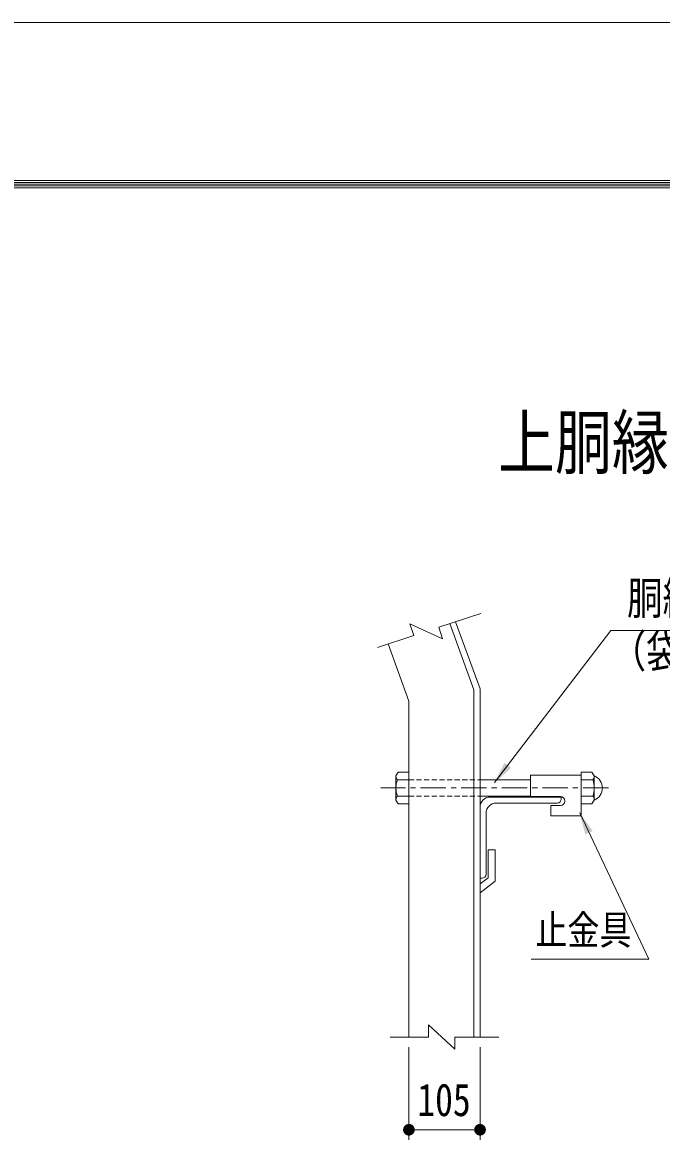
# Model space of a CAD drawing. Units: millimetres, scale not verified. Extents: x -4455 to 4455, y -3150 to 3150.
# Drawn here: x 1118 to 2061, y 1485 to 3150 of the extents above; entities that cross this region are included whole.
import ezdxf
from ezdxf.enums import TextEntityAlignment as Align

# ---------------------------------------------------------------- set-up
doc = ezdxf.new("R2010")
doc.units = ezdxf.units.MM
doc.header["$LTSCALE"] = 30
for name, pattern in [('USER1', [2, 1.25, -0.25, 0.25, -0.25]), ('USER2', [1.125, 0.75, -0.125, 0.125, -0.125]), ('USER5', [0.375, 0.25, -0.125])]:
    doc.linetypes.add(name, pattern=pattern)
for name, color, linetype, lineweight in [('0-0_D-STR-TXT', 3, 'Continuous', 13), ('0-2_D-STR1', 1, 'Continuous', 18), ('0-5_D-STR2', 1, 'Continuous', 13), ('0-6_D-STR-DIM', 4, 'Continuous', 13), ('0-7_D-BMK', 2, 'USER2', 13), ('0-8_D-STR3', 3, 'Continuous', 13), ('0-E_SUNPOU', 1, 'Continuous', 18), ('1-2_D-TTL', 7, 'Continuous', 9)]:
    doc.layers.add(name, color=color, linetype=linetype, lineweight=lineweight)
doc.layers.add('0-A_D-TTL-TXT', color=7, linetype='Continuous')
doc.styles.add('ＭＳ ゴシック', font='')
doc.styles.get('ＭＳ ゴシック').set_extended_font_data('MS Gothic')

# ---------------------------------------------------------------- blocks, each defined once
blk = doc.blocks.new('M1')
at = {"layer": '0-E_SUNPOU'}
blk.add_line((-7.5, 0), (-57.86, 0), dxfattribs=at)
for points in [[(0, 0), (-7.5, 0), (-7.44, 0.94)], [(0, 0), (-7.44, -0.94), (-7.5, 0)], [(0, 0), (-7.44, 0.94), (-7.26, 1.87)], [(0, 0), (-7.26, -1.87), (-7.44, -0.94)], [(0, 0), (-7.26, 1.87), (-6.97, 2.76)], [(0, 0), (-6.97, -2.76), (-7.26, -1.87)], [(0, 0), (-6.97, 2.76), (-6.57, 3.61)], [(0, 0), (-6.57, -3.61), (-6.97, -2.76)], [(0, 0), (-6.57, 3.61), (-6.07, 4.41)], [(0, 0), (-6.07, -4.41), (-6.57, -3.61)], [(0, 0), (-6.07, 4.41), (-5.47, 5.13)], [(0, 0), (-5.47, -5.13), (-6.07, -4.41)], [(0, 0), (-5.47, 5.13), (-4.78, 5.78)], [(0, 0), (-4.78, -5.78), (-5.47, -5.13)], [(0, 0), (-4.78, 5.78), (-4.02, 6.33)], [(0, 0), (-4.02, -6.33), (-4.78, -5.78)], [(0, 0), (-4.02, 6.33), (-3.19, 6.79)], [(0, 0), (-3.19, -6.79), (-4.02, -6.33)], [(0, 0), (-3.19, 6.79), (-2.32, 7.13)], [(0, 0), (-2.32, -7.13), (-3.19, -6.79)], [(0, 0), (-2.32, 7.13), (-1.41, 7.37)], [(0, 0), (-1.41, -7.37), (-2.32, -7.13)], [(0, 0), (-1.41, 7.37), (-0.47, 7.49)], [(0, 0), (-0.47, -7.49), (-1.41, -7.37)], [(0, 0), (-0.47, 7.49), (0.47, 7.49)], [(0, 0), (0.47, -7.49), (-0.47, -7.49)], [(0, 0), (0.47, 7.49), (1.41, 7.37)], [(0, 0), (1.41, 7.37), (2.32, 7.13)], [(0, 0), (2.32, 7.13), (3.19, 6.79)], [(0, 0), (3.19, 6.79), (4.02, 6.33)], [(0, 0), (4.02, 6.33), (4.78, 5.78)], [(0, 0), (4.78, 5.78), (5.47, 5.13)], [(0, 0), (5.47, 5.13), (6.07, 4.41)], [(0, 0), (6.07, 4.41), (6.57, 3.61)], [(0, 0), (6.57, 3.61), (6.97, 2.76)], [(0, 0), (6.97, 2.76), (7.26, 1.87)], [(0, 0), (7.26, 1.87), (7.44, 0.94)], [(0, 0), (7.44, 0.94), (7.5, 0)], [(0, 0), (1.41, -7.37), (0.47, -7.49)], [(0, 0), (2.32, -7.13), (1.41, -7.37)], [(0, 0), (3.19, -6.79), (2.32, -7.13)], [(0, 0), (4.02, -6.33), (3.19, -6.79)], [(0, 0), (4.78, -5.78), (4.02, -6.33)], [(0, 0), (5.47, -5.13), (4.78, -5.78)], [(0, 0), (6.07, -4.41), (5.47, -5.13)], [(0, 0), (6.57, -3.61), (6.07, -4.41)], [(0, 0), (6.97, -2.76), (6.57, -3.61)], [(0, 0), (7.26, -1.87), (6.97, -2.76)], [(0, 0), (7.44, -0.94), (7.26, -1.87)], [(0, 0), (7.5, 0), (7.44, -0.94)]]:
    blk.add_solid(points, dxfattribs=at)

msp = doc.modelspace()

# ---------------------------------------------------------------- linework, layer by layer
at = {"layer": '0-0_D-STR-TXT'}
msp.add_lwpolyline([(2291.06, 2252.6), (1986.26, 2252.6), (1814.8, 2027.71)], dxfattribs=at)
at = {"layer": '0-0_D-STR-TXT', "color": 7, "lineweight": 9}
msp.add_lwpolyline([(1868.76, 1767.06), (2042.33, 1767.06), (1940.42, 1982.94)], dxfattribs=at)
at = {"layer": '0-0_D-STR-TXT'}
msp.add_solid([(1813.41, 2025.88), (1829.56, 2056.94), (1839.09, 2049.68)], dxfattribs=at)
at = {"layer": '0-0_D-STR-TXT', "color": 7}
msp.add_solid([(1939.44, 1985.02), (1959.58, 1956.38), (1948.75, 1951.27)], dxfattribs=at)
at = {"layer": '0-2_D-STR1'}
for p, q in [((1757.21, 2265.4), (1793.21, 2166.51)), ((1748.66, 2262.59), (1784.21, 2164.92)), ((1657.4, 2232.65), (1688.21, 2147.99)), ((1793.21, 2166.51), (1793.21, 1652.07)), ((1784.21, 2164.92), (1784.21, 1652.07)), ((1688.21, 2147.99), (1688.21, 1652.07)), ((1808.21, 2006.51), (1913.21, 2006.51)), ((1913.21, 2006.51), (1913.21, 2003.51)), ((1793.21, 1886.51), (1793.21, 1991.51)), ((1802.21, 1892.51), (1802.21, 1982.51)), ((1817.21, 1997.51), (1907.21, 1997.51)), ((1805.04, 1928.32), (1805.04, 1887.31)), ((1815.54, 1928.32), (1805.04, 1928.32)), ((1815.54, 1928.32), (1815.54, 1882.16)), ((1793.21, 1878.17), (1805.04, 1887.31)), ((1793.21, 1886.51), (1796.21, 1886.51)), ((1793.21, 1864.9), (1815.54, 1882.16))]:
    msp.add_line(p, q, dxfattribs=at)
for centre, radius, start, end in [((1808.21, 1991.51), 15, 90, 180), ((1907.21, 2003.51), 6, 270, 0), ((1817.21, 1982.51), 15, 90, 180), ((1796.21, 1892.51), 6, 270, 0)]:
    msp.add_arc(centre, radius, start, end, dxfattribs=at)
at = {"layer": '0-5_D-STR2', "lineweight": 18}
for p, q in [((1688.21, 1637.07), (1688.21, 1500.12)), ((1793.21, 1637.07), (1793.21, 1500.12)), ((1758.71, 1515.12), (1722.71, 1515.12))]:
    msp.add_line(p, q, dxfattribs=at)
at = {"layer": '0-6_D-STR-DIM'}
for p, q in [((1732.22, 2257.2), (1794.24, 2277.55)), ((1695.38, 2245.11), (1689.77, 2262.22)), ((1737.84, 2240.1), (1689.77, 2262.22)), ((1732.22, 2257.2), (1737.84, 2240.1)), ((1695.38, 2245.11), (1641.64, 2227.48)), ((1717.01, 1652.07), (1717.01, 1670.07)), ((1755.78, 1634.07), (1717.01, 1670.07)), ((1717.01, 1652.07), (1660.44, 1652.07)), ((1755.78, 1652.07), (1821.05, 1652.07)), ((1755.78, 1652.07), (1755.78, 1634.07))]:
    msp.add_line(p, q, dxfattribs=at)
at = {"layer": '0-7_D-BMK', "linetype": 'USER1'}
msp.add_line((1982.89, 2019.86), (1646.64, 2019.86), dxfattribs=at)
at = {"layer": '0-8_D-STR3'}
for p, q in [((1669.01, 2037.62), (1672.33, 2043.38)), ((1669.01, 2002.1), (1669.01, 2037.62)), ((1672.33, 2043.38), (1688.21, 2043.38)), ((1688.21, 1996.34), (1688.21, 2043.38)), ((1867.64, 2038.82), (1942.64, 2038.82)), ((1867.64, 2038.82), (1867.64, 2007.32)), ((1942.64, 1996.34), (1942.64, 2043.38)), ((1958.51, 2043.38), (1942.64, 2043.38)), ((1942.64, 2038.82), (1942.64, 1978.82)), ((1961.84, 2037.62), (1958.51, 2043.38)), ((1961.84, 2002.1), (1961.84, 2037.62)), ((1671.07, 2031.86), (1688.21, 2031.86)), ((1793.21, 2031.86), (1867.64, 2031.86)), ((1959.78, 2031.86), (1942.64, 2031.86)), ((1669.01, 2002.1), (1672.33, 1996.34)), ((1671.07, 2007.86), (1688.21, 2007.86)), ((1793.21, 2007.86), (1867.64, 2007.86)), ((1867.64, 2007.32), (1911.89, 2007.32)), ((1959.78, 2007.86), (1942.64, 2007.86)), ((1961.84, 2002.1), (1958.51, 1996.34)), ((1672.33, 1996.34), (1688.21, 1996.34)), ((1897.64, 1993.82), (1897.64, 1978.82)), ((1897.64, 1993.82), (1911.89, 1993.82)), ((1958.51, 1996.34), (1942.64, 1996.34)), ((1897.64, 1978.82), (1942.64, 1978.82))]:
    msp.add_line(p, q, dxfattribs=at)
at = {"layer": '0-8_D-STR3', "color": 1, "linetype": 'USER5'}
for p, q in [((1688.21, 2031.86), (1793.21, 2031.86)), ((1688.21, 2007.86), (1793.21, 2007.86))]:
    msp.add_line(p, q, dxfattribs=at)
at = {"layer": '0-8_D-STR3'}
for centre, radius, start, end in [((1678.09, 2037.62), 9.09, 180, 219.3382), ((1952.75, 2037.62), 9.09, 320.6618, 0), ((1955.02, 2019.86), 19.02, 291.00774, 68.99226), ((1705.01, 2019.86), 36, 160.52878, 199.47122), ((1925.84, 2019.86), 36, 340.52878, 19.47122), ((1678.09, 2002.1), 9.09, 140.6618, 180), ((1911.89, 2000.57), 6.75, 270, 90), ((1952.75, 2002.1), 9.09, 0, 39.3382)]:
    msp.add_arc(centre, radius, start, end, dxfattribs=at)
at = {"layer": '1-2_D-TTL', "color": 2, "lineweight": 18}
msp.add_lwpolyline([(-4454.62, 3150.24), (4455.08, 3150.24), (4455.08, -3150.19), (-4454.62, -3150.19)], close=True, dxfattribs=at)
at = {"layer": '1-2_D-TTL'}
for points in [[(-4168.24, 2916.89), (4168.69, 2916.89), (4168.69, -2916.84), (-4168.24, -2916.84)], [(-4165.59, 2914.24), (4166.04, 2914.24), (4166.04, -2914.19), (-4165.59, -2914.19)], [(-4162.93, 2911.59), (4163.39, 2911.59), (4163.39, -2911.54), (-4162.93, -2911.54)], [(-4160.28, 2908.94), (4160.74, 2908.94), (4160.74, -2908.88), (-4160.28, -2908.88)], [(-4157.63, 2906.28), (4158.09, 2906.28), (4158.09, -2906.23), (-4157.63, -2906.23)]]:
    msp.add_lwpolyline(points, close=True, dxfattribs=at)

# ---------------------------------------------------------------- block references
at = {"layer": '0-5_D-STR2', "xscale": 1.15, "yscale": 1.15, "rotation": 180}
msp.add_blockref('M1', (1688.21, 1515.12), dxfattribs=at)
at = {"layer": '0-5_D-STR2', "xscale": 1.15, "yscale": 1.15}
msp.add_blockref('M1', (1793.21, 1515.12), dxfattribs=at)

# ---------------------------------------------------------------- texts
at = {"layer": '0-0_D-STR-TXT', "style": 'ＭＳ ゴシック', "width": 0.8}
for s, height, p in [('胴縁', 48.17, (2010.35, 2261.77)), ('（袋ナット）', 48.17, (1986.06, 2183.52)), ('止金具', 43.33, (1874.97, 1775.49))]:
    msp.add_text(s, height=height, dxfattribs=at).set_placement(p, align=Align.BOTTOM_LEFT)
at = {"layer": '0-5_D-STR2', "color": 3, "style": 'ＭＳ ゴシック', "width": 0.8}
msp.add_text('105', height=48.17, dxfattribs=at).set_placement((1700.71, 1520.87), align=Align.BOTTOM_LEFT)
at = {"layer": '0-A_D-TTL-TXT', "style": 'ＭＳ ゴシック', "width": 0.8}
msp.add_text('上胴縁取付詳細', height=76.98, dxfattribs=at).set_placement((1819.9, 2468.7), align=Align.BOTTOM_LEFT)

doc.saveas('drawing.dxf')
